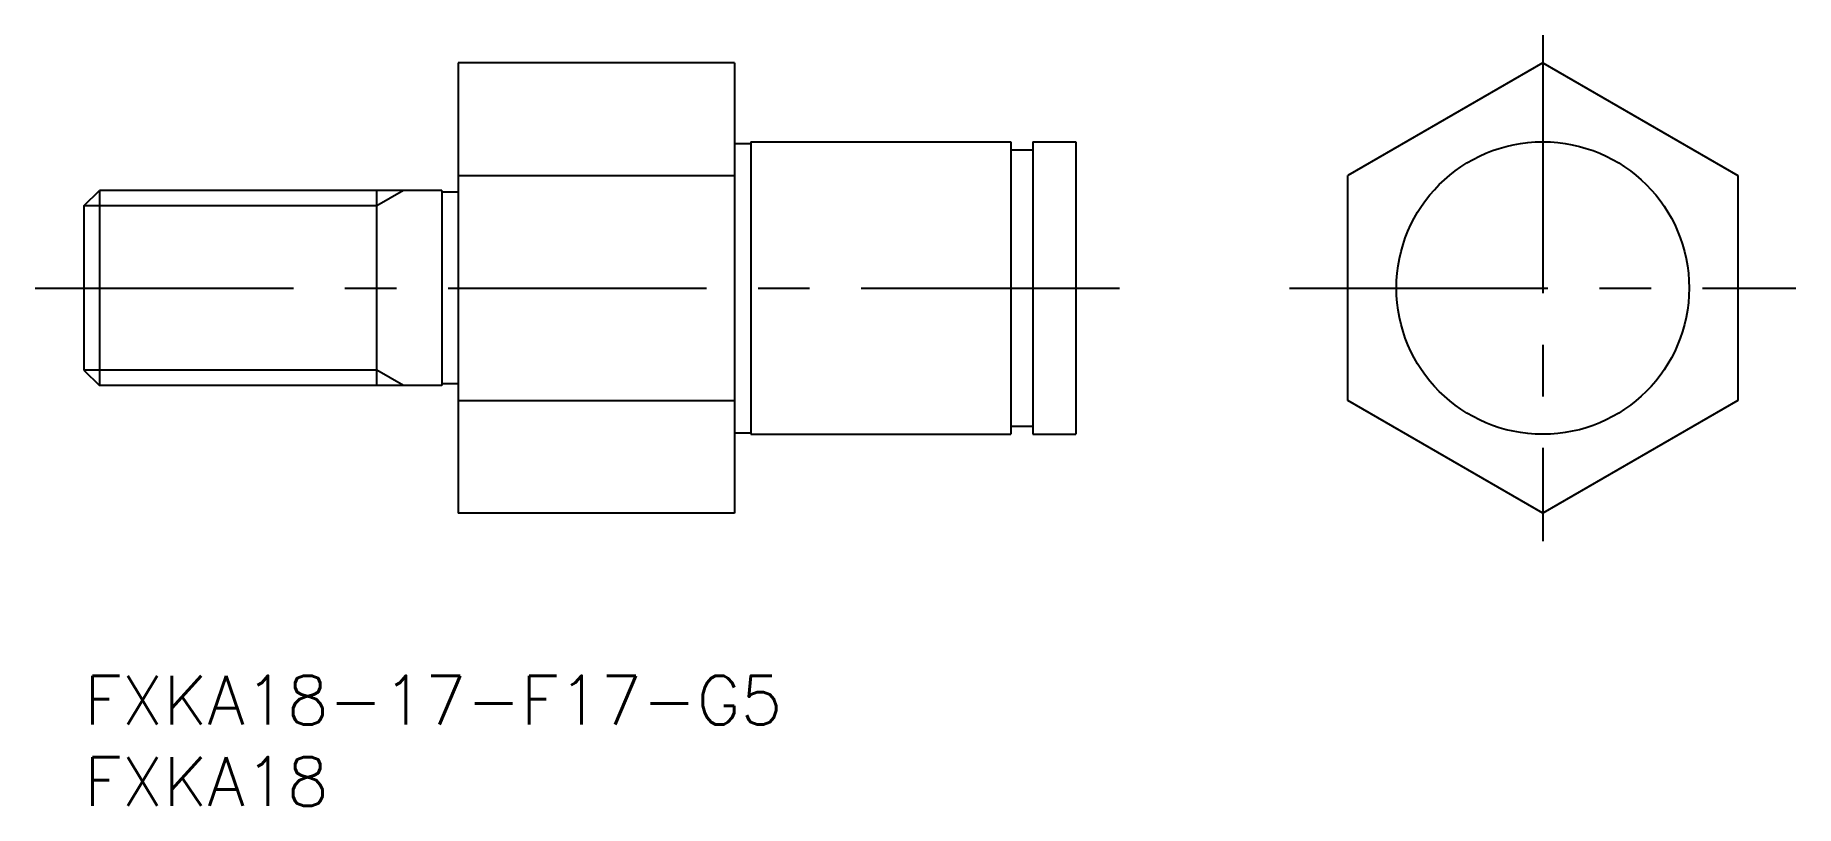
# Model space of a CAD drawing. Extents: x -3 to 105, y -8 to 39.
import ezdxf

# ---------------------------------------------------------------- set-up
doc = ezdxf.new("R2010")
doc.units = 0
doc.header["$LTSCALE"] = 0.5
doc.linetypes.add('CENTER', pattern=[50.8, 31.75, -6.35, 6.35, -6.35])
for name, color, linetype in [('MSM_CENTER', 1, 'CENTER'), ('MSM_CONTINUOUS', 7, 'CONTINUOUS'), ('MSM_NARROW', 5, 'CONTINUOUS'), ('MSM_PART_NUMBER', 7, 'CONTINUOUS')]:
    doc.layers.add(name, color=color, linetype=linetype)
doc.styles.get("Standard").update_dxf_attribs({"font": 'txt.shx', "height": 3, "bigfont": 'bigfont.shx'})

# ---------------------------------------------------------------- blocks, each defined once
blk = doc.blocks.new('*U9')
at = {"layer": 'MSM_PART_NUMBER'}
blk.add_text('FXKA18-17-F17-G5', height=3, dxfattribs=at).set_placement((0, -3))
blk = doc.blocks.new('*U10')
at = {"layer": 'MSM_PART_NUMBER'}
blk.add_text('FXKA18', height=3, dxfattribs=at).set_placement((0, -8))

msp = doc.modelspace()

# ---------------------------------------------------------------- linework, layer by layer
at = {"layer": 'MSM_CENTER'}
for p, q in [((89.71, 39.42), (89.71, 8.29)), ((-3, 23.86), (64.56, 23.86)), ((74.14, 23.86), (105.27, 23.86))]:
    msp.add_line(p, q, dxfattribs=at)
at = {"layer": 'MSM_CONTINUOUS'}
for p, q in [((23, 37.71), (23, 10)), ((40, 37.71), (23, 37.71)), ((40, 37.71), (40, 10)), ((89.71, 37.71), (77.71, 30.78)), ((89.71, 37.71), (101.71, 30.78)), ((40, 32.76), (41, 32.76)), ((41, 32.86), (57, 32.86)), ((41, 32.86), (41, 14.86)), ((57, 32.86), (57, 14.86)), ((58.35, 32.86), (61, 32.86)), ((58.35, 32.86), (58.35, 14.86)), ((61, 32.86), (61, 14.86)), ((57, 32.36), (58.35, 32.36)), ((23, 30.78), (40, 30.78)), ((77.71, 16.93), (77.71, 30.78)), ((101.71, 30.78), (101.71, 16.93)), ((0, 28.91), (0.95, 29.86)), ((0.95, 29.86), (0.95, 17.86)), ((22, 29.86), (0.95, 29.86)), ((18, 17.86), (18, 29.86)), ((22, 29.86), (22, 17.86)), ((23, 29.76), (22, 29.76)), ((0, 28.91), (0, 18.8)), ((0, 18.8), (0.95, 17.86)), ((22, 17.86), (0.95, 17.86)), ((23, 17.96), (22, 17.96)), ((23, 16.93), (40, 16.93)), ((89.71, 10), (77.71, 16.93)), ((101.71, 16.93), (89.71, 10)), ((57, 15.36), (58.35, 15.36)), ((40, 14.96), (41, 14.96)), ((41, 14.86), (57, 14.86)), ((58.35, 14.86), (61, 14.86)), ((40, 10), (23, 10))]:
    msp.add_line(p, q, dxfattribs=at)
msp.add_circle((89.71, 23.86), 9, dxfattribs=at)
at = {"layer": 'MSM_NARROW'}
for p, q in [((19.64, 29.86), (18, 28.91)), ((18, 28.91), (0, 28.91)), ((18, 18.8), (0, 18.8)), ((19.64, 17.86), (18, 18.8))]:
    msp.add_line(p, q, dxfattribs=at)

# ---------------------------------------------------------------- block references
at = {"layer": 'MSM_CONTINUOUS'}
for name in ['*U9', '*U10']:
    msp.add_blockref(name, (0, 0), dxfattribs=at)

doc.saveas('drawing.dxf')
